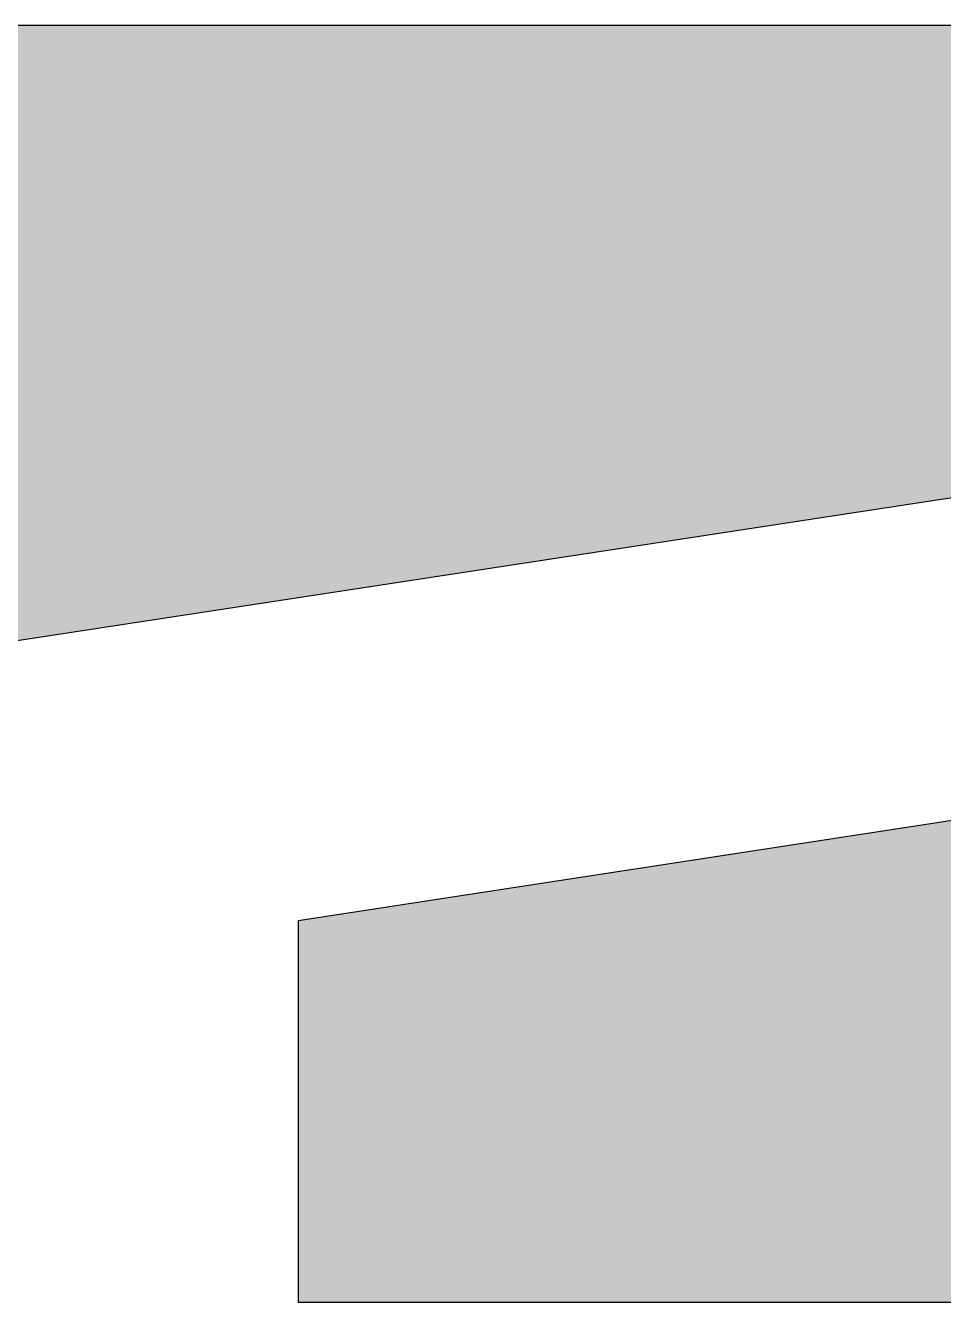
# Model space of a CAD drawing. Header units: millimetres. Extents: x 72 to 2826, y -203 to 794.
# Drawn here: x 1768.57 to 1790.13, y 318.08 to 348.08 of the extents above; entities that cross this region are included whole.
import ezdxf

# ---------------------------------------------------------------- set-up
doc = ezdxf.new("R2010")
doc.units = ezdxf.units.MM

msp = doc.modelspace()

# ---------------------------------------------------------------- hatches: boundary and pattern name
h = msp.add_hatch(color=256)
h.dxf.hatch_style = 1
h.set_gradient(color1=(39, 118, 187), color2=(34, 52, 110), name='SPHERICAL')
h.paths.add_polyline_path([(1797.474, 348.08), (1744.974, 348.08), (1744.974, 330.049), (1797.474, 338.089)])
h = msp.add_hatch(color=256)
h.dxf.hatch_style = 1
h.set_gradient(color1=(39, 118, 187), color2=(34, 52, 110), name='SPHERICAL')
h.paths.add_polyline_path([(1774.974, 327.056), (1774.974, 318.08), (1824.474, 318.08), (1824.474, 334.636)])

# ---------------------------------------------------------------- linework, layer by layer
for p, q in [((1797.474, 348.08), (1744.974, 348.08)), ((1744.974, 330.049), (1797.474, 338.089)), ((1774.974, 327.056), (1824.474, 334.636)), ((1774.974, 327.056), (1774.974, 318.08)), ((1824.474, 318.08), (1774.974, 318.08))]:
    msp.add_line(p, q)

doc.saveas('drawing.dxf')
